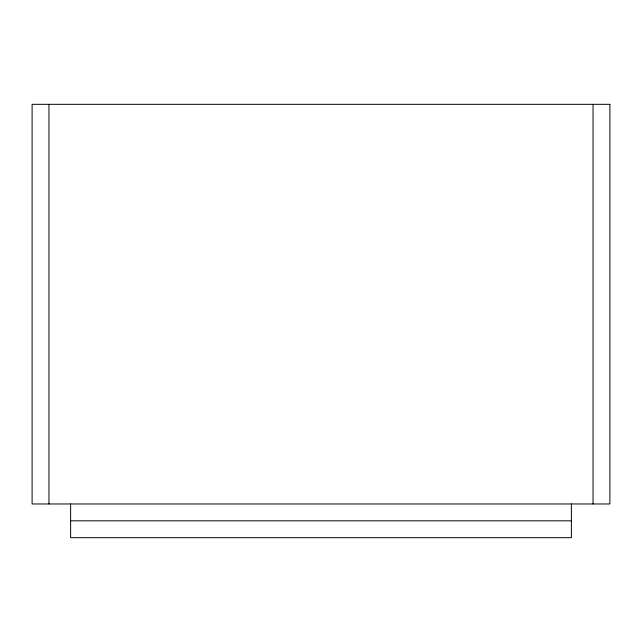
<?xml version="1.0" encoding="UTF-8"?>
<svg xmlns="http://www.w3.org/2000/svg" width="642" height="642" viewBox="0 0 642 642"><rect width="100%" height="100%" fill="white"/><g stroke="black" fill="none" stroke-linecap="round" stroke-linejoin="round"><path stroke-width="0.96" d="M70.62 520.822L571.38 520.822M593.048 104.325L593.048 503.97M571.38 503.97L571.38 537.675L70.62 537.675L70.62 503.97M48.953 104.325L48.953 503.97M609.9 104.325L32.1 104.325L32.1 503.97L609.9 503.97L609.9 104.325"/></g></svg>
